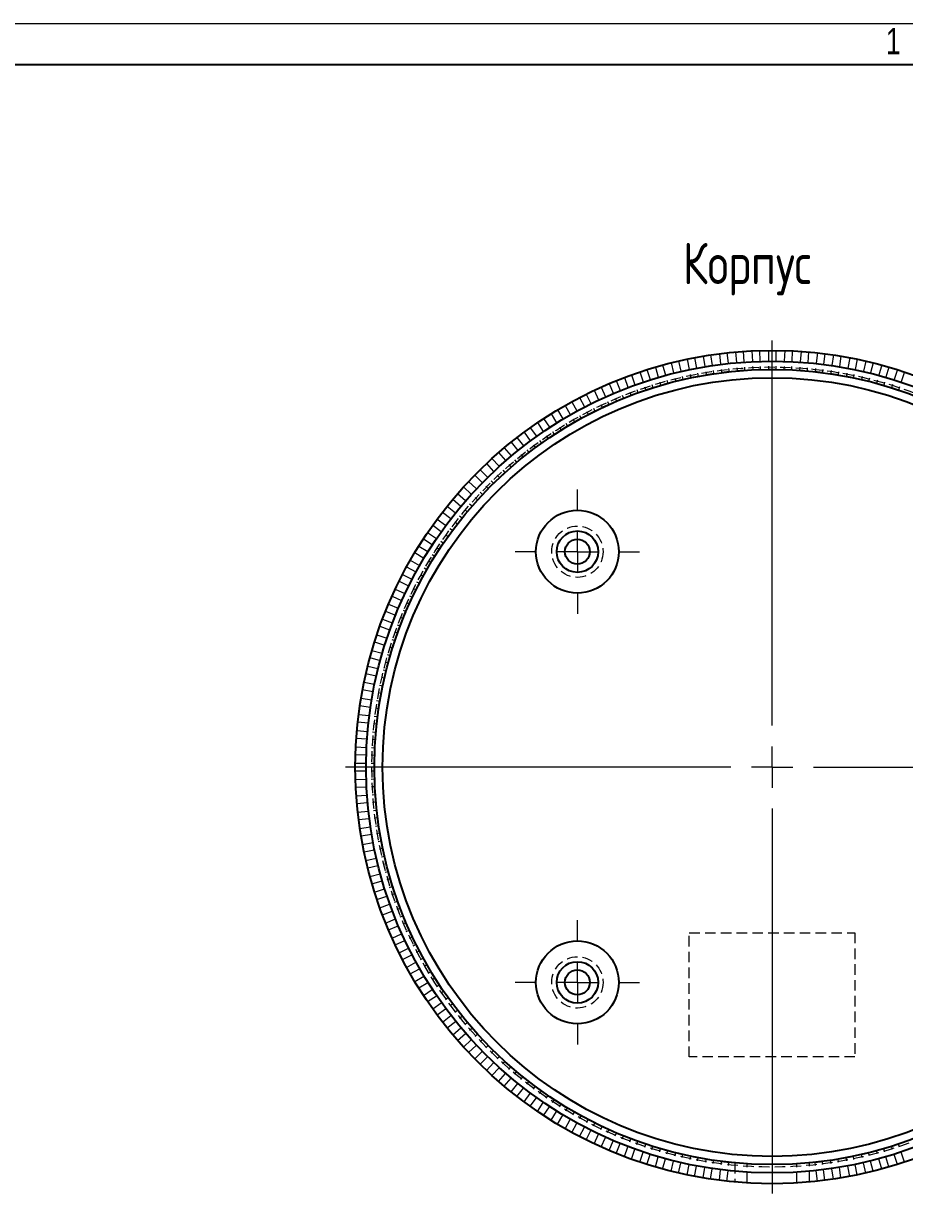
# Model space of a CAD drawing. Header units: millimetres. Extents: x 0 to 420, y 0 to 297.
# Drawn here: x 210 to 316.3, y 155.7 to 297 of the extents above; entities that cross this region are included whole.
import ezdxf

# ---------------------------------------------------------------- set-up
doc = ezdxf.new("R2010")
doc.units = ezdxf.units.MM
doc.linetypes.add('HIDDEN', pattern=[1.905, 1.27, -0.635])
doc.layers.add('ОСЕВЫЕ', color=7, linetype='Continuous')
doc.styles.add('SLDTEXTSTYLE3', font='TXT', dxfattribs={"width": 0.75})
doc.styles.add('SLDTEXTSTYLE4', font='TXT', dxfattribs={"width": 0.75, "bigfont": 'bigfont'})

# ---------------------------------------------------------------- blocks, each defined once
blk = doc.blocks.new('SW_CENTERMARKSYMBOL_7')
at = {"color": 0, "linetype": 'Continuous', "lineweight": 0}
for p, q in [((0, 5), (0, 51.5)), ((0, 0), (0, 2.5)), ((-5, 0), (-51.5, 0)), ((0, 0), (-2.5, 0)), ((0, 0), (0, -2.5)), ((0, 0), (2.5, 0)), ((5, 0), (51.5, 0)), ((0, -5), (0, -51.5))]:
    blk.add_line(p, q, dxfattribs=at)
blk = doc.blocks.new('SW_CENTERMARKSYMBOL_9')
at = {"color": 0, "linetype": 'Continuous', "lineweight": 0}
for p, q in [((0, 5), (0, 7.5)), ((0, 0), (0, 2.5)), ((-5, 0), (-7.5, 0)), ((0, 0), (-2.5, 0)), ((0, 0), (0, -2.5)), ((0, 0), (2.5, 0)), ((5, 0), (7.5, 0)), ((0, -5), (0, -7.5))]:
    blk.add_line(p, q, dxfattribs=at)
blk = doc.blocks.new('SW_CENTERMARKSYMBOL_11')
at = {"color": 0, "linetype": 'Continuous', "lineweight": 0}
for p, q in [((0, 5), (0, 7.5)), ((0, 0), (0, 2.5)), ((-5, 0), (-7.5, 0)), ((0, 0), (-2.5, 0)), ((0, 0), (0, -2.5)), ((0, 0), (2.5, 0)), ((5, 0), (7.5, 0)), ((0, -5), (0, -7.5))]:
    blk.add_line(p, q, dxfattribs=at)

msp = doc.modelspace()

# ---------------------------------------------------------------- linework, layer by layer
at = {"color": 7, "linetype": 'Continuous', "lineweight": 25}
msp.add_line((415, 292), (20, 292), dxfattribs=at)
at = {"color": 7, "linetype": 'HIDDEN', "lineweight": 18}
for p, q in [((294.88, 257.23), (295.15, 254.94)), ((295.95, 257.33), (296.13, 255.04)), ((296.85, 257.4), (297.03, 255.11)), ((297.92, 257.47), (298.01, 255.17)), ((298.82, 257.5), (298.91, 255.2)), ((299.9, 257.52), (299.9, 255.22)), ((300.8, 257.52), (300.8, 255.22)), ((301.87, 257.5), (301.78, 255.2)), ((302.77, 257.47), (302.68, 255.17)), ((303.85, 257.4), (303.67, 255.11)), ((304.74, 257.33), (304.56, 255.04)), ((305.81, 257.23), (305.54, 254.94)), ((287.13, 255.76), (287.75, 253.54)), ((288.17, 256.03), (288.71, 253.79)), ((289.04, 256.24), (289.58, 254)), ((290.09, 256.47), (290.54, 254.21)), ((290.98, 256.64), (291.43, 254.39)), ((292.04, 256.83), (292.4, 254.56)), ((292.92, 256.97), (293.28, 254.7)), ((293.99, 257.12), (294.26, 254.84)), ((306.71, 257.12), (306.44, 254.84)), ((307.77, 256.97), (307.41, 254.7)), ((308.66, 256.83), (308.3, 254.56)), ((309.72, 256.64), (309.27, 254.39)), ((310.6, 256.47), (310.15, 254.21)), ((311.65, 256.24), (311.12, 254)), ((312.53, 256.03), (311.99, 253.79)), ((313.57, 255.76), (312.94, 253.54)), ((283.36, 254.57), (284.16, 252.41)), ((284.38, 254.92), (285.09, 252.73)), ((285.23, 255.2), (285.94, 253.01)), ((286.26, 255.51), (286.89, 253.3)), ((314.43, 255.51), (313.81, 253.3)), ((315.46, 255.2), (314.75, 253.01)), ((316.32, 254.92), (315.61, 252.73)), ((279.7, 253.09), (280.66, 251)), ((280.68, 253.52), (281.56, 251.4)), ((281.52, 253.87), (282.4, 251.74)), ((282.52, 254.26), (283.31, 252.1)), ((277.11, 251.84), (278.16, 249.79)), ((277.91, 252.24), (278.96, 250.19)), ((278.88, 252.71), (279.85, 250.62)), ((274.45, 250.35), (275.65, 248.38)), ((275.38, 250.89), (276.5, 248.88)), ((276.16, 251.33), (277.29, 249.32)), ((272.03, 248.8), (273.31, 246.88)), ((272.78, 249.3), (274.06, 247.38)), ((273.68, 249.87), (274.89, 247.91)), ((270.42, 247.65), (271.77, 245.79)), ((271.15, 248.18), (272.5, 246.32)), ((268.86, 246.45), (270.28, 244.64)), ((269.56, 247), (270.99, 245.2)), ((266.54, 244.46), (268.1, 242.78)), ((267.34, 245.18), (268.83, 243.43)), ((268.02, 245.76), (269.52, 244.01)), ((265.1, 243.11), (266.73, 241.48)), ((265.88, 243.85), (267.44, 242.16)), ((263.72, 241.7), (265.41, 240.14)), ((264.46, 242.47), (266.09, 240.85)), ((262.39, 240.23), (264.14, 238.74)), ((263.11, 241.04), (264.8, 239.47)), ((261.81, 239.55), (263.56, 238.05)), ((260.57, 238.01), (262.38, 236.59)), ((261.13, 238.72), (262.93, 237.29)), ((259.39, 236.42), (261.25, 235.07)), ((259.92, 237.15), (261.78, 235.8)), ((258.28, 234.79), (260.19, 233.52)), ((258.78, 235.54), (260.69, 234.26)), ((257.23, 233.12), (259.19, 231.92)), ((257.7, 233.89), (259.66, 232.69)), ((256.68, 232.19), (258.69, 231.07)), ((255.74, 230.46), (257.79, 229.42)), ((256.24, 231.41), (258.25, 230.28)), ((255.33, 229.66), (257.38, 228.61)), ((254.48, 227.87), (256.57, 226.91)), ((254.86, 228.69), (256.95, 227.73)), ((253.71, 226.06), (255.83, 225.18)), ((254.05, 226.89), (256.18, 226.01)), ((253.32, 225.06), (255.47, 224.26)), ((253, 224.21), (255.16, 223.41)), ((252.37, 222.34), (254.56, 221.63)), ((252.65, 223.19), (254.84, 222.48)), ((251.82, 220.44), (254.03, 219.82)), ((252.06, 221.31), (254.27, 220.69)), ((251.55, 219.4), (253.78, 218.87)), ((251.34, 218.53), (253.57, 217.99)), ((250.93, 216.6), (253.19, 216.15)), ((251.1, 217.48), (253.36, 217.03)), ((250.74, 215.54), (253.01, 215.18)), ((250.45, 213.58), (252.74, 213.31)), ((250.6, 214.65), (252.87, 214.29)), ((250.35, 212.69), (252.63, 212.42)), ((250.17, 210.72), (252.46, 210.54)), ((250.24, 211.62), (252.53, 211.44)), ((250.11, 209.65), (252.41, 209.56)), ((250.07, 208.75), (252.37, 208.66)), ((250.05, 207.67), (252.35, 207.67)), ((250.05, 206.77), (252.35, 206.77)), ((250.07, 205.7), (252.37, 205.79)), ((250.11, 204.8), (252.41, 204.89)), ((250.17, 203.73), (252.46, 203.91)), ((250.24, 202.83), (252.53, 203.01)), ((250.35, 201.76), (252.63, 202.03)), ((250.45, 200.87), (252.74, 201.14)), ((250.6, 199.8), (252.87, 200.16)), ((250.74, 198.91), (253.01, 199.27)), ((250.93, 197.85), (253.19, 198.3)), ((251.1, 196.97), (253.36, 197.42)), ((251.34, 195.92), (253.57, 196.46)), ((251.55, 195.04), (253.78, 195.58)), ((251.82, 194), (254.03, 194.63)), ((252.06, 193.14), (254.27, 193.76)), ((252.37, 192.11), (254.56, 192.82)), ((252.65, 191.25), (254.84, 191.96)), ((253, 190.24), (255.16, 191.03)), ((253.32, 189.39), (255.47, 190.19)), ((253.71, 188.39), (255.83, 189.27)), ((254.05, 187.56), (256.18, 188.44)), ((254.48, 186.57), (256.57, 187.54)), ((254.86, 185.76), (256.95, 186.72)), ((290.35, 172.22), (290.35, 187.22)), ((290.35, 187.22), (310.35, 187.22)), ((310.35, 187.22), (310.35, 172.22)), ((255.33, 184.79), (257.38, 185.83)), ((255.74, 183.99), (257.79, 185.03)), ((256.24, 183.04), (258.25, 184.16)), ((256.68, 182.25), (258.69, 183.38)), ((257.23, 181.33), (259.19, 182.53)), ((257.7, 180.56), (259.66, 181.76)), ((258.28, 179.65), (260.19, 180.93)), ((258.78, 178.91), (260.69, 180.18)), ((259.39, 178.02), (261.25, 179.38)), ((259.92, 177.3), (261.78, 178.65)), ((260.57, 176.44), (262.38, 177.86)), ((261.13, 175.73), (262.93, 177.16)), ((261.81, 174.9), (263.56, 176.39)), ((262.39, 174.22), (264.14, 175.71)), ((263.11, 173.41), (264.8, 174.97)), ((263.72, 172.75), (265.41, 174.31)), ((264.46, 171.98), (266.09, 173.6)), ((265.1, 171.34), (266.73, 172.97)), ((265.88, 170.59), (267.44, 172.28)), ((266.54, 169.98), (268.1, 171.67)), ((267.34, 169.27), (268.83, 171.02)), ((310.35, 172.22), (290.35, 172.22)), ((268.02, 168.68), (269.52, 170.43)), ((268.86, 168), (270.28, 169.81)), ((269.56, 167.45), (270.99, 169.25)), ((270.42, 166.8), (271.77, 168.66)), ((271.15, 166.27), (272.5, 168.13)), ((272.03, 165.65), (273.31, 167.57)), ((272.78, 165.15), (274.06, 167.07)), ((273.68, 164.57), (274.89, 166.53)), ((274.45, 164.1), (275.65, 166.06)), ((275.38, 163.56), (276.5, 165.57)), ((276.16, 163.12), (277.29, 165.13)), ((277.11, 162.61), (278.16, 164.66)), ((277.91, 162.2), (278.96, 164.25)), ((278.88, 161.73), (279.85, 163.82)), ((279.7, 161.36), (280.66, 163.45)), ((280.68, 160.93), (281.56, 163.05)), ((281.52, 160.58), (282.4, 162.71)), ((282.52, 160.19), (283.31, 162.35)), ((283.36, 159.88), (284.16, 162.04)), ((284.38, 159.53), (285.09, 161.71)), ((285.23, 159.25), (285.94, 161.44)), ((286.26, 158.94), (286.89, 161.15)), ((314.43, 158.94), (313.81, 161.15)), ((315.46, 159.25), (314.75, 161.44)), ((316.32, 159.53), (315.61, 161.71)), ((287.13, 158.69), (287.75, 160.91)), ((288.17, 158.42), (288.71, 160.66)), ((289.04, 158.21), (289.58, 160.45)), ((290.09, 157.98), (290.54, 160.24)), ((290.98, 157.8), (291.43, 160.06)), ((292.04, 157.62), (292.4, 159.89)), ((292.92, 157.47), (293.28, 159.75)), ((307.77, 157.47), (307.41, 159.75)), ((308.66, 157.62), (308.3, 159.89)), ((309.72, 157.8), (309.27, 160.06)), ((310.6, 157.98), (310.15, 160.24)), ((311.65, 158.21), (311.12, 160.45)), ((312.53, 158.42), (311.99, 160.66)), ((313.57, 158.69), (312.94, 160.91)), ((293.99, 157.33), (294.26, 159.61)), ((294.88, 157.22), (295.15, 159.51)), ((295.85, 159.43), (295.85, 157.12)), ((297.35, 157.01), (297.35, 159.32)), ((303.35, 157.01), (303.35, 159.32)), ((304.85, 157.12), (304.85, 159.43)), ((305.81, 157.22), (305.54, 159.51)), ((306.71, 157.33), (306.44, 159.61))]:
    msp.add_line(p, q, dxfattribs=at)
at = {"color": 7, "linetype": 'Continuous', "lineweight": 25}
for centre, radius in [((300.35, 207.22), 50.3), ((300.35, 207.22), 49), ((300.35, 207.22), 48), ((300.35, 207.22), 47), ((276.85, 233.22), 5), ((276.85, 233.22), 2.5), ((276.85, 233.22), 1.5), ((276.85, 181.22), 5), ((276.85, 181.22), 2.5), ((276.85, 181.22), 1.5)]:
    msp.add_circle(centre, radius, dxfattribs=at)
at = {"color": 7, "linetype": 'HIDDEN', "lineweight": 18}
for centre, radius in [((300.35, 207.22), 48.3), ((276.85, 233.22), 3.1), ((276.85, 181.22), 3.1)]:
    msp.add_circle(centre, radius, dxfattribs=at)
for points, knots in [([(290.98, 254.3), (290.87, 254.28), (290.75, 254.26), (290.59, 254.22), (290.54, 254.21), (290.54, 254.21)], [0, 0, 0, 0, 0.5, 0.5, 1, 1, 1, 1]), ([(292.84, 254.63), (292.72, 254.61), (292.61, 254.6), (292.44, 254.57), (292.4, 254.56), (292.4, 254.56)], [0, 0, 0, 0, 0.5, 0.5, 1, 1, 1, 1]), ([(293.28, 254.7), (293.28, 254.7), (293.24, 254.69), (293.07, 254.67), (292.96, 254.65), (292.84, 254.63)], [0, 0, 0, 0, 0.5, 0.5, 1, 1, 1, 1]), ([(294.71, 254.89), (294.59, 254.88), (294.47, 254.86), (294.31, 254.84), (294.26, 254.84), (294.26, 254.84)], [0, 0, 0, 0, 0.5, 0.5, 1, 1, 1, 1]), ([(295.15, 254.94), (295.15, 254.94), (295.11, 254.94), (294.94, 254.92), (294.82, 254.91), (294.71, 254.89)], [0, 0, 0, 0, 0.5, 0.5, 1, 1, 1, 1]), ([(296.58, 255.08), (296.47, 255.07), (296.35, 255.06), (296.18, 255.04), (296.13, 255.04), (296.13, 255.04)], [0, 0, 0, 0, 0.5, 0.5, 1, 1, 1, 1]), ([(297.03, 255.11), (297.03, 255.11), (296.98, 255.11), (296.82, 255.09), (296.7, 255.09), (296.58, 255.08)], [0, 0, 0, 0, 0.5, 0.5, 1, 1, 1, 1]), ([(298.46, 255.19), (298.35, 255.18), (298.23, 255.18), (298.06, 255.17), (298.01, 255.17), (298.01, 255.17)], [0, 0, 0, 0, 0.5, 0.5, 1, 1, 1, 1]), ([(298.91, 255.2), (298.91, 255.2), (298.87, 255.2), (298.7, 255.2), (298.58, 255.19), (298.46, 255.19)], [0, 0, 0, 0, 0.5, 0.5, 1, 1, 1, 1]), ([(300.35, 255.22), (300.23, 255.22), (300.11, 255.22), (299.95, 255.22), (299.9, 255.22), (299.9, 255.22)], [0, 0, 0, 0, 0.5, 0.5, 1, 1, 1, 1]), ([(300.8, 255.22), (300.8, 255.22), (300.75, 255.22), (300.58, 255.22), (300.47, 255.22), (300.35, 255.22)], [0, 0, 0, 0, 0.5, 0.5, 1, 1, 1, 1]), ([(302.23, 255.19), (302.12, 255.19), (302, 255.2), (301.83, 255.2), (301.78, 255.2), (301.78, 255.2)], [0, 0, 0, 0, 0.5, 0.5, 1, 1, 1, 1]), ([(302.68, 255.17), (302.68, 255.17), (302.63, 255.17), (302.47, 255.18), (302.35, 255.18), (302.23, 255.19)], [0, 0, 0, 0, 0.5, 0.5, 1, 1, 1, 1]), ([(304.11, 255.08), (304, 255.09), (303.88, 255.09), (303.71, 255.11), (303.67, 255.11), (303.67, 255.11)], [0, 0, 0, 0, 0.5, 0.5, 1, 1, 1, 1]), ([(305.99, 254.89), (305.87, 254.91), (305.76, 254.92), (305.59, 254.94), (305.54, 254.94), (305.54, 254.94)], [0, 0, 0, 0, 0.5, 0.5, 1, 1, 1, 1]), ([(306.44, 254.84), (306.44, 254.84), (306.39, 254.84), (306.22, 254.86), (306.11, 254.88), (305.99, 254.89)], [0, 0, 0, 0, 0.5, 0.5, 1, 1, 1, 1]), ([(307.86, 254.63), (307.74, 254.65), (307.63, 254.67), (307.46, 254.69), (307.41, 254.7), (307.41, 254.7)], [0, 0, 0, 0, 0.5, 0.5, 1, 1, 1, 1]), ([(308.3, 254.56), (308.3, 254.56), (308.25, 254.57), (308.09, 254.6), (307.97, 254.61), (307.86, 254.63)], [0, 0, 0, 0, 0.5, 0.5, 1, 1, 1, 1]), ([(309.71, 254.3), (309.6, 254.32), (309.48, 254.35), (309.32, 254.38), (309.27, 254.39), (309.27, 254.39)], [0, 0, 0, 0, 0.5, 0.5, 1, 1, 1, 1]), ([(310.15, 254.21), (310.15, 254.21), (310.11, 254.22), (309.94, 254.26), (309.83, 254.28), (309.71, 254.3)], [0, 0, 0, 0, 0.5, 0.5, 1, 1, 1, 1]), ([(285.94, 253.01), (285.94, 253.01), (285.9, 253), (285.74, 252.95), (285.63, 252.91), (285.52, 252.87)], [0, 0, 0, 0, 0.5, 0.5, 1, 1, 1, 1]), ([(287.75, 253.54), (287.75, 253.54), (287.71, 253.53), (287.55, 253.49), (287.43, 253.45), (287.32, 253.42)], [0, 0, 0, 0, 0.5, 0.5, 1, 1, 1, 1]), ([(289.14, 253.9), (289.03, 253.87), (288.92, 253.84), (288.75, 253.8), (288.71, 253.79), (288.71, 253.79)], [0, 0, 0, 0, 0.5, 0.5, 1, 1, 1, 1]), ([(289.58, 254), (289.58, 254), (289.53, 253.99), (289.37, 253.95), (289.26, 253.93), (289.14, 253.9)], [0, 0, 0, 0, 0.5, 0.5, 1, 1, 1, 1]), ([(311.55, 253.9), (311.44, 253.93), (311.33, 253.95), (311.16, 253.99), (311.12, 254), (311.12, 254)], [0, 0, 0, 0, 0.5, 0.5, 1, 1, 1, 1]), ([(311.99, 253.79), (311.99, 253.79), (311.94, 253.8), (311.78, 253.84), (311.67, 253.87), (311.55, 253.9)], [0, 0, 0, 0, 0.5, 0.5, 1, 1, 1, 1]), ([(313.38, 253.42), (313.26, 253.45), (313.15, 253.48), (312.99, 253.53), (312.94, 253.54), (312.94, 253.54)], [0, 0, 0, 0, 0.5, 0.5, 1, 1, 1, 1]), ([(313.81, 253.3), (313.81, 253.3), (313.76, 253.31), (313.6, 253.36), (313.49, 253.39), (313.38, 253.42)], [0, 0, 0, 0, 0.5, 0.5, 1, 1, 1, 1]), ([(315.18, 252.87), (315.07, 252.91), (314.96, 252.95), (314.8, 253), (314.75, 253.01), (314.75, 253.01)], [0, 0, 0, 0, 0.5, 0.5, 1, 1, 1, 1]), ([(281.98, 251.57), (281.87, 251.53), (281.76, 251.48), (281.61, 251.41), (281.56, 251.4), (281.56, 251.4)], [0, 0, 0, 0, 0.5, 0.5, 1, 1, 1, 1]), ([(282.4, 251.74), (282.4, 251.74), (282.35, 251.72), (282.2, 251.66), (282.09, 251.62), (281.98, 251.57)], [0, 0, 0, 0, 0.5, 0.5, 1, 1, 1, 1]), ([(283.73, 252.26), (283.62, 252.22), (283.52, 252.18), (283.36, 252.12), (283.31, 252.1), (283.31, 252.1)], [0, 0, 0, 0, 0.5, 0.5, 1, 1, 1, 1]), ([(284.16, 252.41), (284.16, 252.41), (284.11, 252.39), (283.96, 252.34), (283.85, 252.3), (283.73, 252.26)], [0, 0, 0, 0, 0.5, 0.5, 1, 1, 1, 1]), ([(285.52, 252.87), (285.4, 252.84), (285.29, 252.8), (285.13, 252.75), (285.09, 252.73), (285.09, 252.73)], [0, 0, 0, 0, 0.5, 0.5, 1, 1, 1, 1]), ([(315.61, 252.73), (315.61, 252.73), (315.56, 252.75), (315.4, 252.8), (315.29, 252.84), (315.18, 252.87)], [0, 0, 0, 0, 0.5, 0.5, 1, 1, 1, 1]), ([(278.96, 250.19), (278.96, 250.19), (278.92, 250.17), (278.77, 250.1), (278.66, 250.05), (278.56, 249.99)], [0, 0, 0, 0, 0.5, 0.5, 1, 1, 1, 1]), ([(280.25, 250.81), (280.15, 250.77), (280.04, 250.72), (279.89, 250.65), (279.85, 250.62), (279.85, 250.62)], [0, 0, 0, 0, 0.5, 0.5, 1, 1, 1, 1]), ([(280.66, 251), (280.66, 251), (280.62, 250.98), (280.47, 250.91), (280.36, 250.86), (280.25, 250.81)], [0, 0, 0, 0, 0.5, 0.5, 1, 1, 1, 1]), ([(276.89, 249.1), (276.79, 249.05), (276.69, 248.99), (276.54, 248.91), (276.5, 248.88), (276.5, 248.88)], [0, 0, 0, 0, 0.5, 0.5, 1, 1, 1, 1]), ([(277.29, 249.32), (277.29, 249.32), (277.25, 249.3), (277.1, 249.22), (277, 249.16), (276.89, 249.1)], [0, 0, 0, 0, 0.5, 0.5, 1, 1, 1, 1]), ([(278.56, 249.99), (278.45, 249.94), (278.35, 249.89), (278.2, 249.81), (278.16, 249.79), (278.16, 249.79)], [0, 0, 0, 0, 0.5, 0.5, 1, 1, 1, 1]), ([(274.06, 247.38), (274.06, 247.38), (274.02, 247.36), (273.88, 247.26), (273.78, 247.2), (273.68, 247.13)], [0, 0, 0, 0, 0.5, 0.5, 1, 1, 1, 1]), ([(275.27, 248.15), (275.17, 248.09), (275.07, 248.03), (274.93, 247.94), (274.89, 247.91), (274.89, 247.91)], [0, 0, 0, 0, 0.5, 0.5, 1, 1, 1, 1]), ([(272.13, 246.06), (272.04, 245.99), (271.95, 245.92), (271.81, 245.82), (271.77, 245.79), (271.77, 245.79)], [0, 0, 0, 0, 0.5, 0.5, 1, 1, 1, 1]), ([(272.5, 246.32), (272.5, 246.32), (272.46, 246.29), (272.33, 246.19), (272.23, 246.13), (272.13, 246.06)], [0, 0, 0, 0, 0.5, 0.5, 1, 1, 1, 1]), ([(273.68, 247.13), (273.58, 247.07), (273.49, 247), (273.35, 246.91), (273.31, 246.88), (273.31, 246.88)], [0, 0, 0, 0, 0.5, 0.5, 1, 1, 1, 1]), ([(270.63, 244.92), (270.54, 244.85), (270.45, 244.77), (270.32, 244.67), (270.28, 244.64), (270.28, 244.64)], [0, 0, 0, 0, 0.5, 0.5, 1, 1, 1, 1]), ([(270.99, 245.2), (270.99, 245.2), (270.95, 245.17), (270.82, 245.06), (270.72, 244.99), (270.63, 244.92)], [0, 0, 0, 0, 0.5, 0.5, 1, 1, 1, 1]), ([(269.18, 243.72), (269.09, 243.65), (269, 243.57), (268.87, 243.46), (268.83, 243.43), (268.83, 243.43)], [0, 0, 0, 0, 0.5, 0.5, 1, 1, 1, 1]), ([(269.52, 244.01), (269.52, 244.01), (269.48, 243.98), (269.35, 243.88), (269.26, 243.8), (269.18, 243.72)], [0, 0, 0, 0, 0.5, 0.5, 1, 1, 1, 1]), ([(267.77, 242.47), (267.68, 242.39), (267.59, 242.31), (267.47, 242.2), (267.44, 242.16), (267.44, 242.16)], [0, 0, 0, 0, 0.5, 0.5, 1, 1, 1, 1]), ([(268.1, 242.78), (268.1, 242.78), (268.06, 242.74), (267.94, 242.63), (267.85, 242.55), (267.77, 242.47)], [0, 0, 0, 0, 0.5, 0.5, 1, 1, 1, 1]), ([(266.41, 241.17), (266.32, 241.08), (266.24, 241), (266.12, 240.88), (266.09, 240.85), (266.09, 240.85)], [0, 0, 0, 0, 0.5, 0.5, 1, 1, 1, 1]), ([(266.73, 241.48), (266.73, 241.48), (266.69, 241.45), (266.57, 241.33), (266.49, 241.25), (266.41, 241.17)], [0, 0, 0, 0, 0.5, 0.5, 1, 1, 1, 1]), ([(265.1, 239.81), (265.02, 239.72), (264.94, 239.63), (264.83, 239.51), (264.8, 239.47), (264.8, 239.47)], [0, 0, 0, 0, 0.5, 0.5, 1, 1, 1, 1]), ([(263.85, 238.4), (263.77, 238.31), (263.7, 238.22), (263.59, 238.09), (263.56, 238.05), (263.56, 238.05)], [0, 0, 0, 0, 0.5, 0.5, 1, 1, 1, 1]), ([(264.14, 238.74), (264.14, 238.74), (264.11, 238.7), (264, 238.58), (263.93, 238.49), (263.85, 238.4)], [0, 0, 0, 0, 0.5, 0.5, 1, 1, 1, 1]), ([(262.93, 237.29), (262.93, 237.29), (262.9, 237.25), (262.8, 237.12), (262.73, 237.03), (262.65, 236.94)], [0, 0, 0, 0, 0.5, 0.5, 1, 1, 1, 1]), ([(261.52, 235.44), (261.45, 235.34), (261.38, 235.25), (261.28, 235.11), (261.25, 235.07), (261.25, 235.07)], [0, 0, 0, 0, 0.5, 0.5, 1, 1, 1, 1]), ([(261.78, 235.8), (261.78, 235.8), (261.75, 235.76), (261.65, 235.63), (261.58, 235.53), (261.52, 235.44)], [0, 0, 0, 0, 0.5, 0.5, 1, 1, 1, 1]), ([(260.44, 233.89), (260.37, 233.79), (260.31, 233.7), (260.22, 233.56), (260.19, 233.52), (260.19, 233.52)], [0, 0, 0, 0, 0.5, 0.5, 1, 1, 1, 1]), ([(260.69, 234.26), (260.69, 234.26), (260.66, 234.22), (260.57, 234.09), (260.5, 233.99), (260.44, 233.89)], [0, 0, 0, 0, 0.5, 0.5, 1, 1, 1, 1]), ([(259.42, 232.3), (259.36, 232.2), (259.3, 232.1), (259.21, 231.96), (259.19, 231.92), (259.19, 231.92)], [0, 0, 0, 0, 0.5, 0.5, 1, 1, 1, 1]), ([(259.66, 232.69), (259.66, 232.69), (259.63, 232.65), (259.55, 232.5), (259.48, 232.4), (259.42, 232.3)], [0, 0, 0, 0, 0.5, 0.5, 1, 1, 1, 1]), ([(258.47, 230.68), (258.41, 230.58), (258.35, 230.47), (258.27, 230.33), (258.25, 230.28), (258.25, 230.28)], [0, 0, 0, 0, 0.5, 0.5, 1, 1, 1, 1]), ([(258.69, 231.07), (258.69, 231.07), (258.67, 231.03), (258.58, 230.88), (258.53, 230.78), (258.47, 230.68)], [0, 0, 0, 0, 0.5, 0.5, 1, 1, 1, 1]), ([(257.58, 229.02), (257.53, 228.91), (257.47, 228.81), (257.4, 228.66), (257.38, 228.61), (257.38, 228.61)], [0, 0, 0, 0, 0.5, 0.5, 1, 1, 1, 1]), ([(257.79, 229.42), (257.79, 229.42), (257.76, 229.37), (257.69, 229.22), (257.63, 229.12), (257.58, 229.02)], [0, 0, 0, 0, 0.5, 0.5, 1, 1, 1, 1]), ([(256.95, 227.73), (256.95, 227.73), (256.93, 227.68), (256.86, 227.53), (256.81, 227.43), (256.76, 227.32)], [0, 0, 0, 0, 0.5, 0.5, 1, 1, 1, 1]), ([(256.76, 227.32), (256.71, 227.21), (256.66, 227.11), (256.59, 226.95), (256.57, 226.91), (256.57, 226.91)], [0, 0, 0, 0, 0.5, 0.5, 1, 1, 1, 1]), ([(256.18, 226.01), (256.18, 226.01), (256.16, 225.96), (256.09, 225.81), (256.05, 225.7), (256, 225.59)], [0, 0, 0, 0, 0.5, 0.5, 1, 1, 1, 1]), ([(255.32, 223.84), (255.27, 223.73), (255.23, 223.62), (255.18, 223.46), (255.16, 223.41), (255.16, 223.41)], [0, 0, 0, 0, 0.5, 0.5, 1, 1, 1, 1]), ([(255.47, 224.26), (255.47, 224.26), (255.46, 224.21), (255.4, 224.06), (255.36, 223.95), (255.32, 223.84)], [0, 0, 0, 0, 0.5, 0.5, 1, 1, 1, 1]), ([(254.7, 222.06), (254.66, 221.95), (254.63, 221.83), (254.58, 221.67), (254.56, 221.63), (254.56, 221.63)], [0, 0, 0, 0, 0.5, 0.5, 1, 1, 1, 1]), ([(254.84, 222.48), (254.84, 222.48), (254.82, 222.44), (254.77, 222.28), (254.73, 222.17), (254.7, 222.06)], [0, 0, 0, 0, 0.5, 0.5, 1, 1, 1, 1]), ([(254.27, 220.69), (254.27, 220.69), (254.26, 220.64), (254.22, 220.48), (254.18, 220.37), (254.15, 220.25)], [0, 0, 0, 0, 0.5, 0.5, 1, 1, 1, 1]), ([(254.15, 220.25), (254.12, 220.14), (254.09, 220.03), (254.04, 219.87), (254.03, 219.82), (254.03, 219.82)], [0, 0, 0, 0, 0.5, 0.5, 1, 1, 1, 1]), ([(253.67, 218.43), (253.65, 218.32), (253.62, 218.2), (253.58, 218.04), (253.57, 217.99), (253.57, 217.99)], [0, 0, 0, 0, 0.5, 0.5, 1, 1, 1, 1]), ([(253.78, 218.87), (253.78, 218.87), (253.77, 218.82), (253.73, 218.66), (253.7, 218.54), (253.67, 218.43)], [0, 0, 0, 0, 0.5, 0.5, 1, 1, 1, 1]), ([(253.27, 216.59), (253.25, 216.47), (253.23, 216.36), (253.19, 216.19), (253.19, 216.15), (253.19, 216.15)], [0, 0, 0, 0, 0.5, 0.5, 1, 1, 1, 1]), ([(253.36, 217.03), (253.36, 217.03), (253.35, 216.98), (253.32, 216.82), (253.29, 216.7), (253.27, 216.59)], [0, 0, 0, 0, 0.5, 0.5, 1, 1, 1, 1]), ([(253.01, 215.18), (253.01, 215.18), (253, 215.13), (252.98, 214.96), (252.96, 214.85), (252.94, 214.73)], [0, 0, 0, 0, 0.5, 0.5, 1, 1, 1, 1]), ([(252.94, 214.73), (252.92, 214.62), (252.9, 214.5), (252.88, 214.34), (252.87, 214.29), (252.87, 214.29)], [0, 0, 0, 0, 0.5, 0.5, 1, 1, 1, 1]), ([(252.68, 212.87), (252.67, 212.75), (252.65, 212.63), (252.64, 212.47), (252.63, 212.42), (252.63, 212.42)], [0, 0, 0, 0, 0.5, 0.5, 1, 1, 1, 1]), ([(252.5, 210.99), (252.49, 210.87), (252.48, 210.76), (252.47, 210.59), (252.46, 210.54), (252.46, 210.54)], [0, 0, 0, 0, 0.5, 0.5, 1, 1, 1, 1]), ([(252.53, 211.44), (252.53, 211.44), (252.53, 211.39), (252.52, 211.22), (252.51, 211.11), (252.5, 210.99)], [0, 0, 0, 0, 0.5, 0.5, 1, 1, 1, 1]), ([(252.41, 209.56), (252.41, 209.56), (252.4, 209.51), (252.4, 209.34), (252.39, 209.23), (252.39, 209.11)], [0, 0, 0, 0, 0.5, 0.5, 1, 1, 1, 1]), ([(252.35, 206.77), (252.35, 206.77), (252.35, 206.82), (252.35, 206.99), (252.35, 207.1), (252.35, 207.34), (252.35, 207.46), (252.35, 207.63), (252.35, 207.67), (252.35, 207.67)], [0, 0, 0, 0, 0.25, 0.25, 0.5, 0.5, 0.75, 0.75, 1, 1, 1, 1]), ([(252.37, 205.79), (252.37, 205.79), (252.37, 205.74), (252.38, 205.57), (252.38, 205.46), (252.39, 205.34)], [0, 0, 0, 0, 0.5, 0.5, 1, 1, 1, 1]), ([(252.39, 205.34), (252.39, 205.22), (252.4, 205.11), (252.4, 204.94), (252.41, 204.89), (252.41, 204.89)], [0, 0, 0, 0, 0.5, 0.5, 1, 1, 1, 1]), ([(252.46, 203.91), (252.46, 203.91), (252.47, 203.86), (252.48, 203.69), (252.49, 203.58), (252.5, 203.46)], [0, 0, 0, 0, 0.5, 0.5, 1, 1, 1, 1]), ([(252.5, 203.46), (252.51, 203.34), (252.52, 203.22), (252.53, 203.06), (252.53, 203.01), (252.53, 203.01)], [0, 0, 0, 0, 0.5, 0.5, 1, 1, 1, 1]), ([(252.63, 202.03), (252.63, 202.03), (252.64, 201.98), (252.65, 201.82), (252.67, 201.7), (252.68, 201.58)], [0, 0, 0, 0, 0.5, 0.5, 1, 1, 1, 1]), ([(252.68, 201.58), (252.7, 201.47), (252.71, 201.35), (252.73, 201.18), (252.74, 201.14), (252.74, 201.14)], [0, 0, 0, 0, 0.5, 0.5, 1, 1, 1, 1]), ([(252.94, 199.72), (252.96, 199.6), (252.98, 199.48), (253, 199.32), (253.01, 199.27), (253.01, 199.27)], [0, 0, 0, 0, 0.5, 0.5, 1, 1, 1, 1]), ([(253.19, 198.3), (253.19, 198.3), (253.19, 198.25), (253.23, 198.09), (253.25, 197.97), (253.27, 197.86)], [0, 0, 0, 0, 0.5, 0.5, 1, 1, 1, 1]), ([(253.27, 197.86), (253.29, 197.74), (253.32, 197.63), (253.35, 197.47), (253.36, 197.42), (253.36, 197.42)], [0, 0, 0, 0, 0.5, 0.5, 1, 1, 1, 1]), ([(253.57, 196.46), (253.57, 196.46), (253.58, 196.41), (253.62, 196.25), (253.65, 196.13), (253.67, 196.02)], [0, 0, 0, 0, 0.5, 0.5, 1, 1, 1, 1]), ([(254.03, 194.63), (254.03, 194.63), (254.04, 194.58), (254.09, 194.42), (254.12, 194.31), (254.15, 194.19)], [0, 0, 0, 0, 0.5, 0.5, 1, 1, 1, 1]), ([(254.15, 194.19), (254.18, 194.08), (254.21, 193.97), (254.26, 193.81), (254.27, 193.76), (254.27, 193.76)], [0, 0, 0, 0, 0.5, 0.5, 1, 1, 1, 1]), ([(254.56, 192.82), (254.56, 192.82), (254.58, 192.77), (254.63, 192.61), (254.66, 192.5), (254.7, 192.39)], [0, 0, 0, 0, 0.5, 0.5, 1, 1, 1, 1]), ([(254.7, 192.39), (254.73, 192.28), (254.77, 192.17), (254.82, 192.01), (254.84, 191.96), (254.84, 191.96)], [0, 0, 0, 0, 0.5, 0.5, 1, 1, 1, 1]), ([(255.16, 191.03), (255.16, 191.03), (255.18, 190.99), (255.23, 190.83), (255.27, 190.72), (255.32, 190.61)], [0, 0, 0, 0, 0.5, 0.5, 1, 1, 1, 1]), ([(255.32, 190.61), (255.36, 190.5), (255.4, 190.39), (255.46, 190.23), (255.47, 190.19), (255.47, 190.19)], [0, 0, 0, 0, 0.5, 0.5, 1, 1, 1, 1]), ([(255.83, 189.27), (255.83, 189.27), (255.85, 189.23), (255.91, 189.07), (255.96, 188.96), (256, 188.86)], [0, 0, 0, 0, 0.5, 0.5, 1, 1, 1, 1]), ([(256, 188.86), (256.05, 188.75), (256.09, 188.64), (256.16, 188.48), (256.18, 188.44), (256.18, 188.44)], [0, 0, 0, 0, 0.5, 0.5, 1, 1, 1, 1]), ([(256.57, 187.54), (256.57, 187.54), (256.59, 187.49), (256.66, 187.34), (256.71, 187.24), (256.76, 187.13)], [0, 0, 0, 0, 0.5, 0.5, 1, 1, 1, 1]), ([(256.76, 187.13), (256.81, 187.02), (256.86, 186.92), (256.93, 186.76), (256.95, 186.72), (256.95, 186.72)], [0, 0, 0, 0, 0.5, 0.5, 1, 1, 1, 1]), ([(257.38, 185.83), (257.38, 185.83), (257.4, 185.79), (257.47, 185.64), (257.53, 185.54), (257.58, 185.43)], [0, 0, 0, 0, 0.5, 0.5, 1, 1, 1, 1]), ([(257.58, 185.43), (257.63, 185.33), (257.69, 185.22), (257.76, 185.07), (257.79, 185.03), (257.79, 185.03)], [0, 0, 0, 0, 0.5, 0.5, 1, 1, 1, 1]), ([(258.47, 183.77), (258.53, 183.67), (258.58, 183.57), (258.67, 183.42), (258.69, 183.38), (258.69, 183.38)], [0, 0, 0, 0, 0.5, 0.5, 1, 1, 1, 1]), ([(259.19, 182.53), (259.19, 182.53), (259.21, 182.49), (259.3, 182.34), (259.36, 182.24), (259.42, 182.14)], [0, 0, 0, 0, 0.5, 0.5, 1, 1, 1, 1]), ([(259.42, 182.14), (259.48, 182.04), (259.54, 181.94), (259.63, 181.8), (259.66, 181.76), (259.66, 181.76)], [0, 0, 0, 0, 0.5, 0.5, 1, 1, 1, 1]), ([(260.19, 180.93), (260.19, 180.93), (260.22, 180.89), (260.31, 180.75), (260.37, 180.65), (260.44, 180.56)], [0, 0, 0, 0, 0.5, 0.5, 1, 1, 1, 1]), ([(260.44, 180.56), (260.5, 180.46), (260.57, 180.36), (260.66, 180.22), (260.69, 180.18), (260.69, 180.18)], [0, 0, 0, 0, 0.5, 0.5, 1, 1, 1, 1]), ([(261.25, 179.38), (261.25, 179.38), (261.28, 179.34), (261.38, 179.2), (261.45, 179.11), (261.52, 179.01)], [0, 0, 0, 0, 0.5, 0.5, 1, 1, 1, 1]), ([(261.52, 179.01), (261.58, 178.92), (261.65, 178.82), (261.75, 178.69), (261.78, 178.65), (261.78, 178.65)], [0, 0, 0, 0, 0.5, 0.5, 1, 1, 1, 1]), ([(262.38, 177.86), (262.38, 177.86), (262.41, 177.82), (262.51, 177.69), (262.58, 177.6), (262.65, 177.51)], [0, 0, 0, 0, 0.5, 0.5, 1, 1, 1, 1]), ([(262.65, 177.51), (262.73, 177.42), (262.8, 177.32), (262.9, 177.19), (262.93, 177.16), (262.93, 177.16)], [0, 0, 0, 0, 0.5, 0.5, 1, 1, 1, 1]), ([(263.56, 176.39), (263.56, 176.39), (263.59, 176.36), (263.7, 176.23), (263.77, 176.14), (263.85, 176.05)], [0, 0, 0, 0, 0.5, 0.5, 1, 1, 1, 1]), ([(263.85, 176.05), (263.93, 175.96), (264, 175.87), (264.11, 175.75), (264.14, 175.71), (264.14, 175.71)], [0, 0, 0, 0, 0.5, 0.5, 1, 1, 1, 1]), ([(264.8, 174.97), (264.8, 174.97), (264.83, 174.94), (264.94, 174.81), (265.02, 174.73), (265.1, 174.64)], [0, 0, 0, 0, 0.5, 0.5, 1, 1, 1, 1]), ([(265.1, 174.64), (265.18, 174.56), (265.26, 174.47), (265.38, 174.35), (265.41, 174.31), (265.41, 174.31)], [0, 0, 0, 0, 0.5, 0.5, 1, 1, 1, 1]), ([(266.41, 173.28), (266.49, 173.2), (266.57, 173.12), (266.69, 173), (266.73, 172.97), (266.73, 172.97)], [0, 0, 0, 0, 0.5, 0.5, 1, 1, 1, 1]), ([(267.44, 172.28), (267.44, 172.28), (267.47, 172.25), (267.59, 172.14), (267.68, 172.06), (267.77, 171.98)], [0, 0, 0, 0, 0.5, 0.5, 1, 1, 1, 1]), ([(267.77, 171.98), (267.85, 171.9), (267.94, 171.82), (268.06, 171.7), (268.1, 171.67), (268.1, 171.67)], [0, 0, 0, 0, 0.5, 0.5, 1, 1, 1, 1]), ([(268.83, 171.02), (268.83, 171.02), (268.87, 170.99), (269, 170.88), (269.09, 170.8), (269.18, 170.72)], [0, 0, 0, 0, 0.5, 0.5, 1, 1, 1, 1]), ([(270.28, 169.81), (270.28, 169.81), (270.32, 169.78), (270.45, 169.67), (270.54, 169.6), (270.63, 169.53)], [0, 0, 0, 0, 0.5, 0.5, 1, 1, 1, 1]), ([(270.63, 169.53), (270.72, 169.46), (270.82, 169.38), (270.95, 169.28), (270.99, 169.25), (270.99, 169.25)], [0, 0, 0, 0, 0.5, 0.5, 1, 1, 1, 1]), ([(271.77, 168.66), (271.77, 168.66), (271.81, 168.63), (271.95, 168.53), (272.04, 168.46), (272.13, 168.39)], [0, 0, 0, 0, 0.5, 0.5, 1, 1, 1, 1]), ([(272.13, 168.39), (272.23, 168.32), (272.32, 168.25), (272.46, 168.16), (272.5, 168.13), (272.5, 168.13)], [0, 0, 0, 0, 0.5, 0.5, 1, 1, 1, 1]), ([(273.31, 167.57), (273.31, 167.57), (273.35, 167.54), (273.49, 167.44), (273.58, 167.38), (273.68, 167.31)], [0, 0, 0, 0, 0.5, 0.5, 1, 1, 1, 1]), ([(273.68, 167.31), (273.78, 167.25), (273.88, 167.18), (274.02, 167.09), (274.06, 167.07), (274.06, 167.07)], [0, 0, 0, 0, 0.5, 0.5, 1, 1, 1, 1]), ([(274.89, 166.53), (274.89, 166.53), (274.93, 166.51), (275.07, 166.42), (275.17, 166.36), (275.27, 166.3)], [0, 0, 0, 0, 0.5, 0.5, 1, 1, 1, 1]), ([(275.27, 166.3), (275.37, 166.24), (275.47, 166.18), (275.61, 166.09), (275.65, 166.06), (275.65, 166.06)], [0, 0, 0, 0, 0.5, 0.5, 1, 1, 1, 1]), ([(276.5, 165.57), (276.5, 165.57), (276.55, 165.54), (276.69, 165.46), (276.79, 165.4), (276.89, 165.34)], [0, 0, 0, 0, 0.5, 0.5, 1, 1, 1, 1]), ([(276.89, 165.34), (277, 165.29), (277.1, 165.23), (277.25, 165.15), (277.29, 165.13), (277.29, 165.13)], [0, 0, 0, 0, 0.5, 0.5, 1, 1, 1, 1]), ([(278.16, 164.66), (278.16, 164.66), (278.2, 164.64), (278.35, 164.56), (278.45, 164.51), (278.56, 164.46)], [0, 0, 0, 0, 0.5, 0.5, 1, 1, 1, 1]), ([(278.56, 164.46), (278.66, 164.4), (278.77, 164.35), (278.92, 164.27), (278.96, 164.25), (278.96, 164.25)], [0, 0, 0, 0, 0.5, 0.5, 1, 1, 1, 1]), ([(279.85, 163.82), (279.85, 163.82), (279.89, 163.8), (280.04, 163.73), (280.15, 163.68), (280.25, 163.63)], [0, 0, 0, 0, 0.5, 0.5, 1, 1, 1, 1]), ([(281.56, 163.05), (281.56, 163.05), (281.61, 163.03), (281.76, 162.97), (281.87, 162.92), (281.98, 162.88)], [0, 0, 0, 0, 0.5, 0.5, 1, 1, 1, 1]), ([(281.98, 162.88), (282.09, 162.83), (282.2, 162.79), (282.35, 162.73), (282.4, 162.71), (282.4, 162.71)], [0, 0, 0, 0, 0.5, 0.5, 1, 1, 1, 1]), ([(283.31, 162.35), (283.31, 162.35), (283.36, 162.33), (283.51, 162.27), (283.62, 162.23), (283.73, 162.19)], [0, 0, 0, 0, 0.5, 0.5, 1, 1, 1, 1]), ([(283.73, 162.19), (283.85, 162.15), (283.95, 162.11), (284.11, 162.05), (284.16, 162.04), (284.16, 162.04)], [0, 0, 0, 0, 0.5, 0.5, 1, 1, 1, 1]), ([(285.09, 161.71), (285.09, 161.71), (285.13, 161.7), (285.29, 161.65), (285.4, 161.61), (285.52, 161.57)], [0, 0, 0, 0, 0.5, 0.5, 1, 1, 1, 1]), ([(285.52, 161.57), (285.63, 161.54), (285.74, 161.5), (285.9, 161.45), (285.94, 161.44), (285.94, 161.44)], [0, 0, 0, 0, 0.5, 0.5, 1, 1, 1, 1]), ([(286.89, 161.15), (286.89, 161.15), (286.93, 161.14), (287.09, 161.09), (287.21, 161.06), (287.32, 161.03)], [0, 0, 0, 0, 0.5, 0.5, 1, 1, 1, 1]), ([(313.38, 161.03), (313.49, 161.06), (313.6, 161.09), (313.76, 161.14), (313.81, 161.15), (313.81, 161.15)], [0, 0, 0, 0, 0.5, 0.5, 1, 1, 1, 1]), ([(314.75, 161.44), (314.75, 161.44), (314.8, 161.45), (314.96, 161.5), (315.07, 161.54), (315.18, 161.57)], [0, 0, 0, 0, 0.5, 0.5, 1, 1, 1, 1]), ([(315.18, 161.57), (315.29, 161.61), (315.4, 161.65), (315.56, 161.7), (315.61, 161.71), (315.61, 161.71)], [0, 0, 0, 0, 0.5, 0.5, 1, 1, 1, 1]), ([(287.32, 161.03), (287.43, 160.99), (287.54, 160.96), (287.71, 160.92), (287.75, 160.91), (287.75, 160.91)], [0, 0, 0, 0, 0.5, 0.5, 1, 1, 1, 1]), ([(288.71, 160.66), (288.71, 160.66), (288.75, 160.65), (288.91, 160.61), (289.03, 160.58), (289.14, 160.55)], [0, 0, 0, 0, 0.5, 0.5, 1, 1, 1, 1]), ([(289.14, 160.55), (289.26, 160.52), (289.37, 160.5), (289.53, 160.46), (289.58, 160.45), (289.58, 160.45)], [0, 0, 0, 0, 0.5, 0.5, 1, 1, 1, 1]), ([(290.54, 160.24), (290.54, 160.24), (290.59, 160.23), (290.75, 160.19), (290.87, 160.17), (290.98, 160.15)], [0, 0, 0, 0, 0.5, 0.5, 1, 1, 1, 1]), ([(290.98, 160.15), (291.1, 160.12), (291.21, 160.1), (291.38, 160.07), (291.43, 160.06), (291.43, 160.06)], [0, 0, 0, 0, 0.5, 0.5, 1, 1, 1, 1]), ([(292.84, 159.81), (292.96, 159.8), (293.07, 159.78), (293.24, 159.75), (293.28, 159.75), (293.28, 159.75)], [0, 0, 0, 0, 0.5, 0.5, 1, 1, 1, 1]), ([(307.41, 159.75), (307.41, 159.75), (307.46, 159.75), (307.63, 159.78), (307.74, 159.8), (307.86, 159.81)], [0, 0, 0, 0, 0.5, 0.5, 1, 1, 1, 1]), ([(307.86, 159.81), (307.97, 159.83), (308.09, 159.85), (308.25, 159.88), (308.3, 159.89), (308.3, 159.89)], [0, 0, 0, 0, 0.5, 0.5, 1, 1, 1, 1]), ([(309.27, 160.06), (309.27, 160.06), (309.32, 160.07), (309.48, 160.1), (309.6, 160.12), (309.71, 160.15)], [0, 0, 0, 0, 0.5, 0.5, 1, 1, 1, 1]), ([(309.71, 160.15), (309.83, 160.17), (309.94, 160.19), (310.11, 160.23), (310.15, 160.24), (310.15, 160.24)], [0, 0, 0, 0, 0.5, 0.5, 1, 1, 1, 1]), ([(311.12, 160.45), (311.12, 160.45), (311.16, 160.46), (311.33, 160.5), (311.44, 160.52), (311.55, 160.55)], [0, 0, 0, 0, 0.5, 0.5, 1, 1, 1, 1]), ([(311.55, 160.55), (311.67, 160.58), (311.78, 160.61), (311.94, 160.65), (311.99, 160.66), (311.99, 160.66)], [0, 0, 0, 0, 0.5, 0.5, 1, 1, 1, 1]), ([(294.26, 159.61), (294.26, 159.61), (294.31, 159.61), (294.47, 159.58), (294.59, 159.57), (294.71, 159.56)], [0, 0, 0, 0, 0.5, 0.5, 1, 1, 1, 1]), ([(294.71, 159.56), (294.82, 159.54), (294.94, 159.53), (295.11, 159.51), (295.15, 159.51), (295.15, 159.51)], [0, 0, 0, 0, 0.5, 0.5, 1, 1, 1, 1]), ([(305.54, 159.51), (305.54, 159.51), (305.59, 159.51), (305.76, 159.53), (305.87, 159.54), (305.99, 159.56)], [0, 0, 0, 0, 0.5, 0.5, 1, 1, 1, 1]), ([(305.99, 159.56), (306.11, 159.57), (306.22, 159.58), (306.39, 159.61), (306.44, 159.61), (306.44, 159.61)], [0, 0, 0, 0, 0.5, 0.5, 1, 1, 1, 1])]:
    msp.add_open_spline(points, degree=3, knots=knots, dxfattribs=at)
at = {"layer": 'ОСЕВЫЕ', "lineweight": 18}
msp.add_line((0, 297), (420, 297), dxfattribs=at)

# ---------------------------------------------------------------- block references
at = {"color": 7, "linetype": 'Continuous', "lineweight": 0}
for name, p in [('SW_CENTERMARKSYMBOL_7', (300.35, 207.22)), ('SW_CENTERMARKSYMBOL_11', (276.85, 233.22)), ('SW_CENTERMARKSYMBOL_9', (276.85, 181.22))]:
    msp.add_blockref(name, p, dxfattribs=at)

# ---------------------------------------------------------------- texts
for s, insert, char_height, attachment_point, style in [('1', (314.97, 296.45), 3.17, 2, 'SLDTEXTSTYLE3'), ('\\M+1844B\\M+18480\\M+18482\\M+18481\\M+18485\\M+18483', (289.57, 270.52), 5, 1, 'SLDTEXTSTYLE4')]:
    msp.add_mtext(s, dxfattribs=dict(at, insert=insert, char_height=char_height, attachment_point=attachment_point, style=style))

doc.saveas('drawing.dxf')
